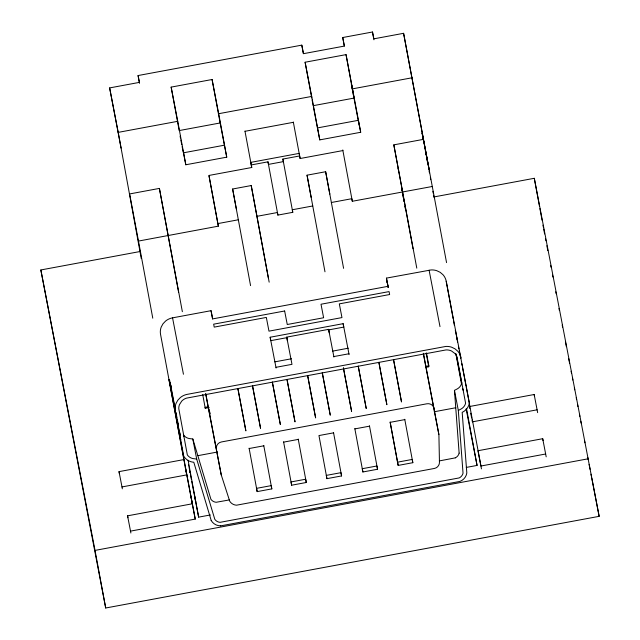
<?xml version="1.0" encoding="UTF-8"?>
<svg xmlns="http://www.w3.org/2000/svg" width="640" height="640" viewBox="0 0 640 640"><rect width="100%" height="100%" fill="white"/><g stroke="black" fill="none" stroke-linecap="round" stroke-linejoin="round"><path stroke-width="0.96" d="M425.792 367.312L428.736 366.768L428.84 365.808L426.48 353.096M459.136 453.128L454.448 390.376L457.368 388.848A9.096 8.848 -10.9 0 0 461.712 383.168L461.744 382.936M462.464 389.224L462.824 388.784L463.12 390.32M458.32 410.44L461.248 408.912A9.096 8.848 -10.9 0 0 465.592 403.24L457 357.064A10.552 10.272 -10.9 0 0 454.92 353.504L451.552 351.008A11.296 10.992 -10.9 0 0 445.952 349.936L186.552 398.12A11.296 10.992 -10.9 0 0 181.704 401.128L179.464 404.672A10.552 10.272 -10.9 0 0 178.792 408.736L187.336 454.92A9.096 8.848 -10.9 0 0 193.416 458.648L196.688 459.04L214.8 519.304A7.184 6.992 -10.9 0 0 220.08 522.328L459.168 477.928A7.184 6.992 -10.9 0 0 463.032 473.192L458.32 410.44L454.448 390.376M455.296 457.864L439.336 460.912M139.52 83.328L138.072 75.544L301.8 45.136L303.456 53.68L344.384 46.08L342.736 37.528L372.504 32L373.824 38.84L403.592 33.312L446.552 262.616M121.088 148.112L109.632 87.912L139.4 82.384L138.072 75.544M226.744 157.168L220.136 122.968L179.2 130.576L171.144 87.112L212.08 79.512L218.688 113.704L226.744 157.168L185.808 164.768L183.496 152.8L224.424 145.192M311.728 97.96L305.104 62.232L346.04 54.624L360.696 132.28L319.768 139.888L313.344 106.656M109.632 87.912L118.216 132.368L177.752 121.312L185.808 164.768M218.688 113.704L311.712 96.424L319.768 139.888M352.64 88.824L412.176 77.76M245.04 131.288L293.416 122.304M317.456 127.912L358.384 120.312L360.696 132.28M251.256 164.936L268 161.832L268.496 164.392L283.384 161.624L282.888 159.064L299.632 155.952M244.952 131.056L251.752 167.504L208.96 175.448L218.36 226.152L138.48 241.064L152.776 318.192M251.752 167.504L250.76 162.376L299.136 153.392L300.128 158.52L342.92 150.568M182.36 311.688L159.4 188.408L129.624 193.936L138.48 241.064M416.784 268.144L393.824 144.856L423.592 139.328M250.56 285.624L232.624 189.008L251.224 185.552L269.168 282.168M324.984 271.8L307.04 175.184L325.648 171.728L329.832 194.104M209.008 175.816L217.864 223.592L238.328 219.784M256.928 216.328L277.4 212.528L277.896 215.096L292.776 212.328L282.888 159.064M312.744 205.96L292.28 209.768L292.776 212.328M331.352 202.504L351.816 198.704L352.312 201.272L432.44 186.456M434.032 196.92L534.296 178.296L599.152 516.336L105.704 608L40.848 269.96L140.128 251.512M183.76 459.608L119.024 471.632L121.984 486.928L186.712 474.904L160.536 334.296A14.032 13.656 -10.9 0 1 161.216 327.056L163 323.784L165.608 321.04A15.168 14.76 -10.9 0 1 172.552 317.848L211.048 310.688L212.64 318.904L388.048 286.32M388.176 287.352L386.456 278.112L431.016 269.952A15.128 14.72 -10.9 0 1 436.72 270.68L440.144 272.304L442.984 274.72A14.032 13.656 -10.9 0 1 446.208 281.232L469.368 402.944M388.016 287.328L387.272 282.456M287.336 337.584L270.792 340.656L270.152 337.232L343.136 323.672L349.088 354.616M287.36 340.56L286.728 337.128L328.6 329.352L333.928 357.064M328.2 329.992L343.768 327.104L343.136 323.672M274.864 361.848L291.504 358.76M332.616 351.12L348.28 348.208M275.968 367.312L291.984 364.344L286.728 337.128M333.856 356.56L348.952 353.76M208.024 406.824L205.08 407.368L205.256 408.28L209.176 407.552M425.896 366.352L428.84 365.808M197.92 455.656L217.488 452.016M434.224 411.76L455.768 407.752M537.648 412.648L534.168 394.512L469.432 406.536L469.8 408.448M249.184 448.52L263.832 445.8M283.656 442.12L298.304 439.392M333.6 432.84L318.952 435.56L326.936 478.656L341.584 475.936L333.512 432.512M354.904 428.88L369.552 426.16M404.84 419.608L390.192 422.328L398.176 465.424L412.824 462.696L404.752 419.28M537.12 409.808L472.392 421.84L472.016 419.928M390.104 422L397.544 462.16L412.192 459.44L412.824 462.696M271.816 488.888L271.192 485.632L256.544 488.352L257.168 491.616L271.816 488.888L263.744 445.472M306.296 482.488L305.664 479.224L291.016 481.944L291.648 485.208L306.296 482.488L298.224 439.072M377.536 469.256L376.904 465.992L362.256 468.712L362.888 471.976L377.536 469.256L369.464 425.84M127.56 515.824L192.296 503.792L195.248 519.096L130.52 531.12L127.56 515.824L127.912 517.712M545.656 454L542.704 438.704L477.968 450.728L480.928 466.024L545.656 454L546.184 456.84M229.264 499.936L216.208 502.272A7.184 6.992 -10.9 0 1 210.904 499.24L192.816 438.976L189.536 438.6A9.096 8.848 -10.9 0 1 183.448 434.856M191.72 481.28L198.648 517.136L210.416 514.952M466.272 467.424L477.056 465.424L466.6 408.992M220.624 525.872L459.928 481.424A10.84 10.552 -10.9 0 0 466.824 472.968L462.176 412.384A12.744 12.4 -10.9 0 0 469.408 402.952M40.848 269.96L95.032 550.4L588.48 458.736M169.848 380.92L168.92 379.528L195.248 519.096M183.456 434.848L183.696 436.6M180.408 439.016L180.856 439.728M205.68 393.736L208.176 407.224L210.296 413.792M208.176 407.224L221.264 474.976L229.736 501.24A8.608 8.376 -10.9 0 0 236.552 505.192L434.312 468.464A6.264 6.096 -10.9 0 0 439.456 462.288L438.896 434.552L423.416 353.368M211.192 520.44L193.792 462.24A12.968 12.624 -10.9 0 1 187.032 459.776L185.504 458.432A12.352 12.016 -10.9 0 1 183.696 456.008L175.312 410.776A14.032 13.656 -10.9 0 1 175.992 403.544L177.776 400.264L180.384 397.52A15.168 14.76 -10.9 0 1 187.328 394.328L445.792 346.44A15.128 14.72 -10.9 0 1 451.496 347.16L454.92 348.784L457.76 351.2A14.032 13.656 -10.9 0 1 460.984 357.712M545.544 238.84L545.92 240.8M546.864 245.704L547.816 250.608M550.656 265.312L551.032 267.28M552.552 275.12L552.928 277.08M555.768 291.792L556.152 293.752M558.992 308.456L559.368 310.424M562.208 325.128L562.592 327.088M565.432 341.8L566.376 346.704M568.656 358.472L569.6 363.368M571.112 371.216L571.496 373.176M572.44 378.08L572.816 380.04M574.336 387.888L574.712 389.848M576.232 397.688L576.608 399.656M577.552 404.552L577.936 406.52M579.448 414.36L579.832 416.32M580.776 421.224L581.152 423.184M584.568 440.84L584.944 442.8M587.784 457.504L588.168 459.464M589.112 464.368L590.056 469.272M591.008 474.176L591.384 476.136M591.768 478.096L599.152 516.336M424.312 144.552L422.088 133.016L422.432 134.976M424.688 146.48L429.144 169.56L403.592 33.312M456.28 335.216L455.344 330.352L455.68 332.32M456.656 337.16L457.6 342.024M458.536 346.888L458.912 348.832M459.288 350.776L460.792 358.56M461.736 363.424L462.112 365.368M462.488 367.312L465.488 382.88M465.64 383.648L466.088 385.952M470.728 413.232L471.648 418.016M456.248 354.744L461.696 382.952M466.128 408.864L477.056 465.424M429.096 270.192L439.992 326.608M426 367.768L438.896 434.552M353.544 95.232L351.336 83.84L352.888 92.328M386.456 278.112L388.152 287.016M397.544 462.16L398.176 465.424M305.104 62.232L311.712 96.424M341.584 475.936L340.952 472.672L326.304 475.392L326.936 478.656M270.152 337.232L276.08 368.048M217.864 223.592L218.36 226.152M171.144 87.112L177.752 121.312M180.112 136.152L180.48 138.056M180.84 139.952L181.76 144.704M182.128 146.6L183.232 152.304M205.784 393.792L221.264 474.976M172.552 317.84L183.448 374.256M192.816 438.976L196.688 459.04M188.448 464.344L188.816 466.256M189.744 471.04L190.112 472.952L189.736 470.896M190.416 474.528L191.344 479.352M170.864 385.136L171.24 387.08M170.224 382.848L171.152 387.664M171.528 389.592L175.624 410.8M176 412.728L176.928 417.552M177.296 419.456L178.208 424.16M179.84 432.632L180.208 434.512M180.16 435.824L169.448 380.384L171.184 389.664M185.328 467.416L192.24 503.488M307.04 175.184L311.224 197.56M232.624 189.008L236.36 208.984M393.824 144.856L402.672 191.984M393.536 359.584L401.52 401.976L393.536 359.648M378.888 362.312L386.872 404.696L378.888 362.376M358.248 366.144L366.232 408.536L358.248 366.208M322.296 372.824L330.28 415.208L322.296 372.888M307.648 375.544L315.632 417.936L307.648 375.608M272.36 382.096L280.344 424.488L272.36 382.16M237.88 388.504L245.872 430.888L237.88 388.568M534.296 178.296L539.544 206.608M539.904 208.56L542.08 220.28M542.984 225.16L543.344 227.112M543.704 229.064L544.608 233.944M542.704 438.704L543.056 440.6M534.168 394.512L534.52 396.408M422.792 136.92L423.696 141.776M424.592 146.64L424.952 148.576M425.312 150.52L426.216 155.384M426.576 157.328L427.48 162.184M429.096 170.928L429.456 172.872M430.36 177.728L430.72 179.672M432.88 191.328L433.24 193.272M433.6 195.216L433.96 197.16M466.264 386.928L481.448 468.864M446.208 281.232L453.168 318.76M453.52 320.688L454.416 325.496M456.584 337.208L456.944 339.16M455.824 353.4L461.6 384.552M398.136 168.376L398.488 170.296M401.92 188.776L413.032 248.736M372.504 32L373.944 39.784M401.616 188.792L401.976 190.76M402.344 192.72L403.256 197.632M403.616 199.6L403.984 201.56M404.896 206.472L405.256 208.44M426.2 353.08L428.736 366.768M423.312 353.312L425.808 366.8M359.112 124.224L359.472 126.184M346.04 54.624L354.088 98.088L313.16 105.688L312.088 99.896M358.648 122.688L353.24 94.216M342.736 37.528L344.312 46.032M342.784 149.952L352.312 201.272M325.648 171.728L343.592 268.344M301.8 45.136L303.376 53.632M354.816 428.56L362.888 471.976M293.328 122.064L300.128 158.52M328.6 329.352L329.232 332.784M268 161.832L277.896 215.096M251.224 185.552L268.408 278.256M283.576 441.792L291.648 485.208M212.08 79.512L220.136 122.968M249.096 448.192L257.168 491.616M211.048 310.688L212.592 318.968M202.72 394.6L205.256 408.28M159.4 188.408L178.608 292.28M188.104 460.248L198.648 517.136M194.48 495.328L195.696 501.84M189.08 467.352L189.432 469.272M190.848 496L192.296 503.792M118.216 132.368L141.256 258.568M130.52 531.12L130.872 533.008M119.024 471.632L119.376 473.52M121.984 486.928L122.328 488.816M95.032 550.4L105.704 608M387.096 281.536L387.12 282.48M187.744 476.264A8.464 8.232 -10.9 0 1 186.832 475.512M220.624 525.832A10.84 10.552 -10.9 0 1 211.16 520.456M434.08 408.528A6.144 5.976 -10.9 0 0 426.952 403.776L221.392 441.96A6.144 5.976 -10.9 0 0 216.448 448.96M459.152 453.128A7.184 6.992 -10.9 0 1 455.288 457.848M284.648 310.992L213.656 324.176L214.224 327.112L266.328 317.432L268.976 331.144L341.96 317.592L339.312 303.872L389.632 294.528L389.064 291.592L321.008 304.232L323.616 317.752L287.256 324.504L284.648 310.992M351.584 411.256L343.416 367.952L351.584 411.256M294.992 421.768L287.008 379.44L294.992 421.768M260.52 428.168L252.528 385.848L260.52 428.168"/></g></svg>
